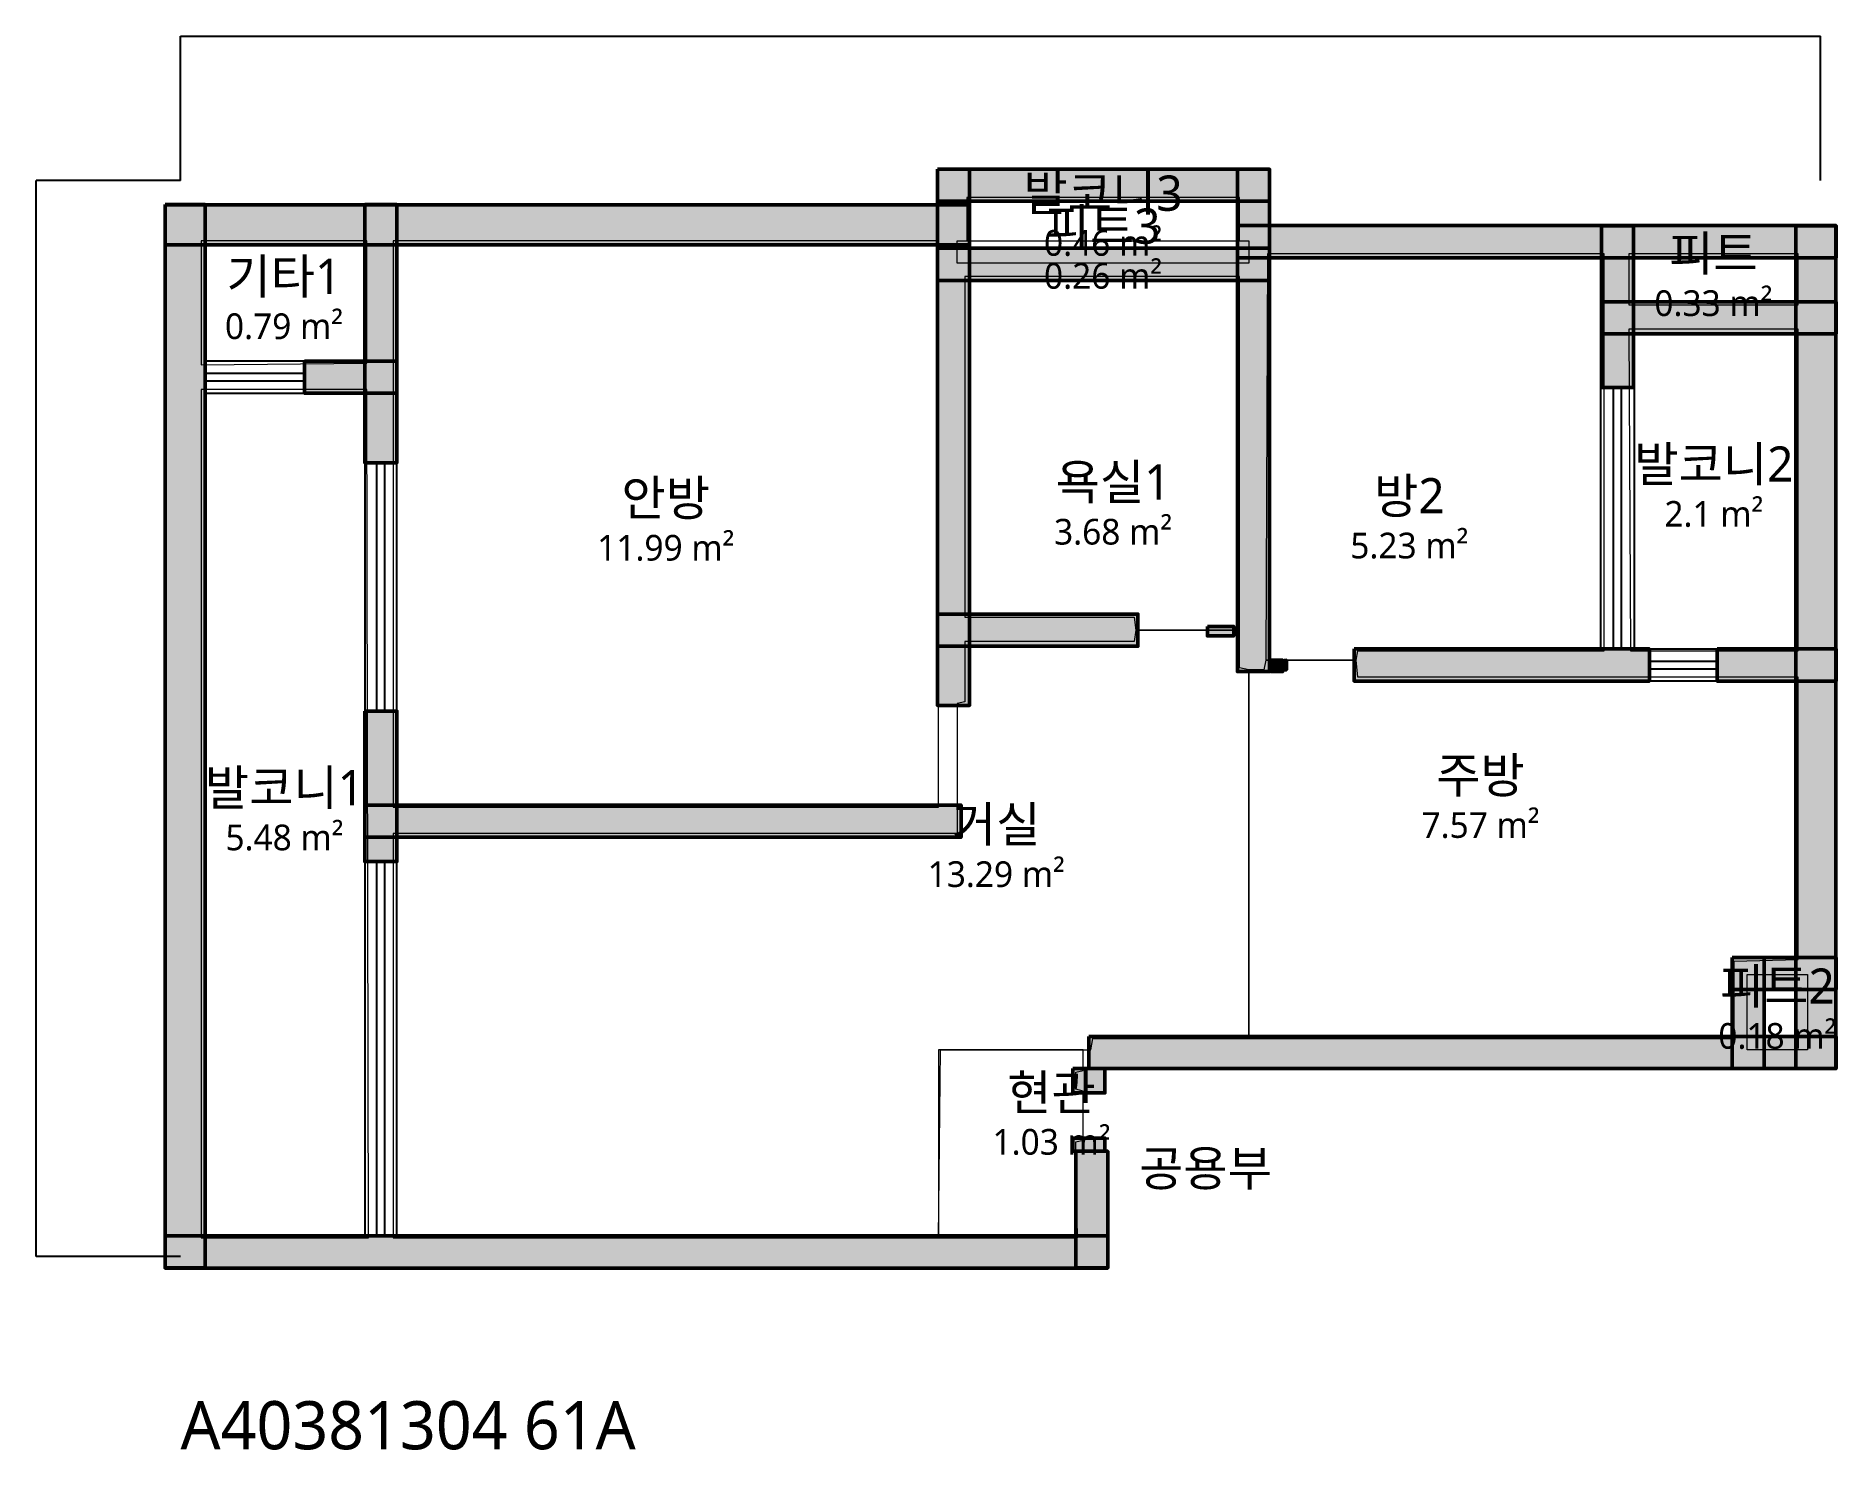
# Model space of a CAD drawing. Header units: millimetres. Extents: x -900 to 10314, y -1204 to 7603.
import ezdxf

# ---------------------------------------------------------------- set-up
doc = ezdxf.new("R2010")
doc.units = ezdxf.units.MM
for name, color, linetype, lineweight in [('A-ANNO-DIMS', 3, 'Continuous', 13), ('A-AREA', 9, 'Continuous', 13), ('A-AREA-IDEN', 7, 'Continuous', 18), ('A-AREA-PUBL', 9, 'Continuous', 13), ('A-GLAZ', 5, 'Continuous', 25), ('A-WALL-EXTR', 7, 'Continuous', 50), ('A-WALL-PATT', 8, 'Continuous', 9), ('A-WALL-STRC', 7, 'Continuous', 50)]:
    doc.layers.add(name, color=color, linetype=linetype, lineweight=lineweight)
doc.styles.add('OpenSansCondensed-Light', font='OpenSansCondensed-Light.ttf')
doc.styles.get("Standard").update_dxf_attribs({"font": 'malgun.ttf'})
doc.dimstyles.new('EZDXF', dxfattribs={"dimtxt": 0.25, "dimasz": 0.175, "dimexe": 0.375, "dimexo": 0.125, "dimgap": 0.1, "dimtad": 1, "dimlfac": 100, "dimzin": 12, "dimdsep": 46, "dimtxsty": 'OpenSansCondensed-Light', "dimblk": 'ARCHTICK', "dimcen": 2.5, "dimazin": 3, "dimtfac": 0.5, "dimtmove": 2, "dimatfit": 3})

# ---------------------------------------------------------------- blocks, each defined once
blk = doc.blocks.new('JJ-WIN-DOUBLE')
for p, q in [((0, 120), (1000, 120)), ((0, -120), (1000, -120))]:
    blk.add_line(p, q)
blk.add_lwpolyline([(0, -500), (1000, -500), (1000, 500), (0, 500)], close=True)
blk = doc.blocks.new('_ARCHTICK')
at = {"color": 0, "linetype": 'BYBLOCK', "const_width": 0.15}
blk.add_lwpolyline([(-0.5, -0.5), (0.5, 0.5)], dxfattribs=at)

msp = doc.modelspace()

# ---------------------------------------------------------------- hatches: boundary and pattern name
at = {"layer": 'A-WALL-PATT'}
h = msp.add_hatch(color=8, dxfattribs=at)
h.dxf.hatch_style = 1
h.paths.add_polyline_path([(4716.1, 6772.9), (4916.1, 6772.9), (4916.1, 3433.3), (4716.1, 3433.3)])
h = msp.add_hatch(color=8, dxfattribs=at)
h.dxf.hatch_style = 1
h.paths.add_polyline_path([(4716.5, 6773.3), (6784.7, 6773.3), (6784.7, 6573.3), (4716.5, 6573.3)])
h = msp.add_hatch(color=8, dxfattribs=at)
h.dxf.hatch_style = 1
h.paths.add_polyline_path([(6585.1, 6772.9), (6785.1, 6772.9), (6785.1, 3644.3), (6585.1, 3644.3)])
h = msp.add_hatch(color=8, dxfattribs=at)
h.dxf.hatch_style = 1
h.paths.add_polyline_path([(-96.1, 6552.3), (4915.7, 6552.3), (4915.7, 6302.3), (-96.1, 6302.3)])
h = msp.add_hatch(color=8, dxfattribs=at)
h.dxf.hatch_style = 1
h.paths.add_polyline_path([(-95.7, 6552.6), (154.3, 6552.6), (154.3, -70.3), (-95.7, -70.3)])
h = msp.add_hatch(color=8, dxfattribs=at)
h.dxf.hatch_style = 1
h.paths.add_polyline_path([(1148, 6552.6), (1348, 6552.6), (1348, 4945), (1148, 4945)])
h = msp.add_hatch(color=8, dxfattribs=at)
h.dxf.hatch_style = 1
h.paths.add_polyline_path([(6585.5, 6421.8), (10314.1, 6421.8), (10314.1, 6221.8), (6585.5, 6221.8)])
h = msp.add_hatch(color=8, dxfattribs=at)
h.dxf.hatch_style = 1
h.paths.add_polyline_path([(8852.5, 6421.4), (9052.5, 6421.4), (9052.5, 5413.7), (8852.5, 5413.7)])
h = msp.add_hatch(color=8, dxfattribs=at)
h.dxf.hatch_style = 1
h.paths.add_polyline_path([(10063.7, 6421.4), (10313.7, 6421.4), (10313.7, 1171.8), (10063.7, 1171.8)])
h = msp.add_hatch(color=8, dxfattribs=at)
h.dxf.hatch_style = 1
h.paths.add_polyline_path([(4716.5, 6281.2), (6784.7, 6281.2), (6784.7, 6081.2), (4716.5, 6081.2)])
h = msp.add_hatch(color=8, dxfattribs=at)
h.dxf.hatch_style = 1
h.paths.add_polyline_path([(8852.9, 5947.2), (10314.1, 5947.2), (10314.1, 5747.2), (8852.9, 5747.2)])
h = msp.add_hatch(color=8, dxfattribs=at)
h.dxf.hatch_style = 1
h.paths.add_polyline_path([(8852.5, 5747.6), (9052.5, 5747.6), (9052.5, 5413.7), (8852.5, 5413.7)])
h = msp.add_hatch(color=8, dxfattribs=at)
h.dxf.hatch_style = 1
h.paths.add_polyline_path([(773.4, 5578.1), (1347.6, 5578.1), (1347.6, 5378.1), (773.4, 5378.1)])
h = msp.add_hatch(color=8, dxfattribs=at)
h.dxf.hatch_style = 1
h.paths.add_polyline_path([(4716.5, 4002.1), (5964.4, 4002.1), (5964.4, 3802.1), (4716.5, 3802.1)])
h = msp.add_hatch(color=8, dxfattribs=at)
h.dxf.hatch_style = 1
h.paths.add_polyline_path([(6398, 3925.5), (6398, 3866.9), (6562, 3866.9), (6562, 3925.5)])
h = msp.add_hatch(color=8, dxfattribs=at)
h.dxf.hatch_style = 1
h.paths.add_polyline_path([(6796.4, 3714.6), (6866.7, 3714.6), (6866.7, 3644.3), (6796.4, 3644.3)])
h = msp.add_hatch(color=8, dxfattribs=at)
h.dxf.hatch_style = 1
h.paths.add_polyline_path([(6819.8, 3702.9), (6819.8, 3656), (6890.1, 3656), (6890.1, 3714.6)])
h = msp.add_hatch(color=8, dxfattribs=at)
h.dxf.hatch_style = 1
h.paths.add_polyline_path([(7312, 3785.3), (9151.7, 3785.3), (9151.7, 3585.3), (7312, 3585.3)])
h = msp.add_hatch(color=8, dxfattribs=at)
h.dxf.hatch_style = 1
h.paths.add_polyline_path([(9573.5, 3785.3), (10314.1, 3785.3), (10314.1, 3585.3), (9573.5, 3585.3)])
h = msp.add_hatch(color=8, dxfattribs=at)
h.dxf.hatch_style = 1
h.paths.add_polyline_path([(1148, 3398.2), (1348, 3398.2), (1348, 2460.8), (1148, 2460.8)])
h = msp.add_hatch(color=8, dxfattribs=at)
h.dxf.hatch_style = 1
h.paths.add_polyline_path([(1148.4, 2812.7), (4862.9, 2812.7), (4862.9, 2612.7), (1148.4, 2612.7)])
h = msp.add_hatch(color=8, dxfattribs=at)
h.dxf.hatch_style = 1
h.paths.add_polyline_path([(1148, 2613.1), (1348, 2613.1), (1348, 2460.8), (1148, 2460.8)])
h = msp.add_hatch(color=8, dxfattribs=at)
h.dxf.hatch_style = 1
h.paths.add_polyline_path([(9666.9, 1863.1), (9866.9, 1863.1), (9866.9, 1171.8), (9666.9, 1171.8)])
h = msp.add_hatch(color=8, dxfattribs=at)
h.dxf.hatch_style = 1
h.paths.add_polyline_path([(9667.3, 1863.5), (10314.1, 1863.5), (10314.1, 1663.5), (9667.3, 1663.5)])
h = msp.add_hatch(color=8, dxfattribs=at)
h.dxf.hatch_style = 1
h.paths.add_polyline_path([(5659.7, 1371.4), (10314.1, 1371.4), (10314.1, 1171.4), (5659.7, 1171.4)])
h = msp.add_hatch(color=8, dxfattribs=at)
h.dxf.hatch_style = 1
h.paths.add_polyline_path([(5559.7, 1171.8), (5759.7, 1171.8), (5759.7, 1019.5), (5559.7, 1019.5)])
h = msp.add_hatch(color=8, dxfattribs=at)
h.dxf.hatch_style = 1
h.paths.add_polyline_path([(5559.7, 738.2), (5759.7, 738.2), (5759.7, 656.2), (5559.7, 656.2)])
h = msp.add_hatch(color=8, dxfattribs=at)
h.dxf.hatch_style = 1
h.paths.add_polyline_path([(5577.3, 656.2), (5777.3, 656.2), (5777.3, -70.3), (5577.3, -70.3)])
h = msp.add_hatch(color=8, dxfattribs=at)
h.dxf.hatch_style = 1
h.paths.add_polyline_path([(-96.1, 129.3), (5776.9, 129.3), (5776.9, -70.7), (-96.1, -70.7)])

# ---------------------------------------------------------------- linework, layer by layer
at = {"layer": 'A-AREA'}
for points in [[(4898.1, 6597.2), (4898.1, 6327.7), (6597.2, 6327.7), (6597.2, 6597.2)], [(128.9, 6327.7), (128.9, 5554.3), (1160.1, 5566), (1160.1, 6327.7)], [(1324.1, 6327.7), (1324.1, 2800.6), (4722.3, 2800.6), (4722.3, 6327.7)], [(4839.5, 6187.1), (4839.5, 6327.7), (6655.8, 6327.7), (6655.8, 6187.1)], [(6772.9, 6245.6), (6761.2, 3714.6), (7323.7, 3714.6), (7335.4, 3773.2), (8870.4, 3773.2), (8870.4, 6245.6)], [(9022.8, 6245.6), (9022.8, 5929.3), (10077.4, 5929.3), (10077.4, 6245.6)], [(4886.4, 6105), (4886.4, 3984.1), (5941, 3984.1), (5952.7, 3902.1), (6597.2, 3902.1), (6597.2, 6105)], [(9022.8, 5776.9), (9034.5, 3773.2), (10077.4, 3773.2), (10077.4, 5776.9)], [(128.9, 5402), (128.9, 117.2), (1171.8, 117.2), (1160.1, 5402)], [(6597.2, 3902.1), (5952.7, 3902.1), (5941, 3831.8), (4886.4, 3831.8), (4886.4, 3456.8), (4839.5, 3445.1), (4839.5, 2636.5), (1324.1, 2636.5), (1324.1, 117.2), (4722.3, 117.2), (4734, 1289), (5671.5, 1289), (5683.2, 1359.3), (6655.8, 1359.3), (6655.8, 3656), (6597.2, 3667.7)], [(6655.8, 3656), (6655.8, 1359.3), (9679, 1359.3), (9679, 1839.7), (10077.4, 1851.4), (10077.4, 3609.1), (7335.4, 3609.1), (7323.7, 3714.6), (6761.2, 3714.6), (6749.5, 3656)], [(9761, 1289), (9761, 1757.7), (10136, 1757.7), (10136, 1289)], [(4722.3, 1289), (4722.3, 117.2), (5589.4, 117.2), (5577.7, 714.8), (5624.6, 726.5), (5624.6, 1031.2), (5577.7, 1042.9), (5577.7, 1148.4), (5624.6, 1160.1), (5624.6, 1289)]]:
    msp.add_lwpolyline(points, close=True, dxfattribs=at)
at = {"layer": 'A-WALL-EXTR'}
for points in [[(-96.1, 6552.3), (4915.7, 6552.3), (4915.7, 6302.3), (-96.1, 6302.3)], [(-95.7, 6552.6), (154.3, 6552.6), (154.3, -70.3), (-95.7, -70.3)], [(10063.7, 6421.4), (10313.7, 6421.4), (10313.7, 1171.8), (10063.7, 1171.8)], [(6398, 3925.5), (6398, 3866.9), (6562, 3866.9), (6562, 3925.5)], [(6796.4, 3714.6), (6866.7, 3714.6), (6866.7, 3644.3), (6796.4, 3644.3)], [(6819.8, 3702.9), (6819.8, 3656), (6890.1, 3656), (6890.1, 3714.6)]]:
    msp.add_lwpolyline(points, close=True, dxfattribs=at)
at = {"layer": 'A-WALL-STRC'}
for points in [[(4716.1, 6772.9), (4916.1, 6772.9), (4916.1, 3433.3), (4716.1, 3433.3)], [(4716.5, 6773.3), (6784.7, 6773.3), (6784.7, 6573.3), (4716.5, 6573.3)], [(6585.1, 6772.9), (6785.1, 6772.9), (6785.1, 3644.3), (6585.1, 3644.3)], [(1148, 6552.6), (1348, 6552.6), (1348, 4945), (1148, 4945)], [(6585.5, 6421.8), (10314.1, 6421.8), (10314.1, 6221.8), (6585.5, 6221.8)], [(8852.5, 6421.4), (9052.5, 6421.4), (9052.5, 5413.7), (8852.5, 5413.7)], [(4716.5, 6281.2), (6784.7, 6281.2), (6784.7, 6081.2), (4716.5, 6081.2)], [(8852.9, 5947.2), (10314.1, 5947.2), (10314.1, 5747.2), (8852.9, 5747.2)], [(8852.5, 5747.6), (9052.5, 5747.6), (9052.5, 5413.7), (8852.5, 5413.7)], [(773.4, 5578.1), (1347.6, 5578.1), (1347.6, 5378.1), (773.4, 5378.1)], [(4716.5, 4002.1), (5964.4, 4002.1), (5964.4, 3802.1), (4716.5, 3802.1)], [(7312, 3785.3), (9151.7, 3785.3), (9151.7, 3585.3), (7312, 3585.3)], [(9573.5, 3785.3), (10314.1, 3785.3), (10314.1, 3585.3), (9573.5, 3585.3)], [(1148, 3398.2), (1348, 3398.2), (1348, 2460.8), (1148, 2460.8)], [(1148.4, 2812.7), (4862.9, 2812.7), (4862.9, 2612.7), (1148.4, 2612.7)], [(1148, 2613.1), (1348, 2613.1), (1348, 2460.8), (1148, 2460.8)], [(9666.9, 1863.1), (9866.9, 1863.1), (9866.9, 1171.8), (9666.9, 1171.8)], [(9667.3, 1863.5), (10314.1, 1863.5), (10314.1, 1663.5), (9667.3, 1663.5)], [(5659.7, 1371.4), (10314.1, 1371.4), (10314.1, 1171.4), (5659.7, 1171.4)], [(5559.7, 1171.8), (5759.7, 1171.8), (5759.7, 1019.5), (5559.7, 1019.5)], [(5559.7, 738.2), (5759.7, 738.2), (5759.7, 656.2), (5559.7, 656.2)], [(5577.3, 656.2), (5777.3, 656.2), (5777.3, -70.3), (5577.3, -70.3)], [(-96.1, 129.3), (5776.9, 129.3), (5776.9, -70.7), (-96.1, -70.7)]]:
    msp.add_lwpolyline(points, close=True, dxfattribs=at)

# ---------------------------------------------------------------- block references
at = {"layer": 'A-GLAZ', "yscale": 0.1992042817129384}
for p, xscale in [((152.3, 5478.1), 0.6210999999999999), ((9151.7, 3685.3), 0.4217999999999993)]:
    msp.add_blockref('JJ-WIN-DOUBLE', p, dxfattribs=dict(at, xscale=xscale))
at = {"layer": 'A-GLAZ', "rotation": 90}
for p, xscale, yscale in [((8952.5, 3784.9), 1.6287999999999998, 0.2109221806372289), ((1248, 3398.2), 1.5468000000000002, 0.1992042817129384), ((1248, 128.9), 2.3319, 0.1992042817129384)]:
    msp.add_blockref('JJ-WIN-DOUBLE', p, dxfattribs=dict(at, xscale=xscale, yscale=yscale))

# ---------------------------------------------------------------- texts
at = {"layer": 'A-AREA-IDEN'}
for s, insert, char_height, attachment_point in [('발코니3', (5747.65, 6612.45), 220, 5), ('피트3', (5747.65, 6407.4), 220, 5), ('0.46 m²', (5747.65, 6312.45), 160, 5), ('피트', (9550.1, 6237.45), 220, 5), ('기타1', (644.5, 6093.925), 220, 5), ('0.26 m²', (5747.65, 6107.4), 160, 5), ('0.33 m²', (9550.1, 5937.45), 160, 5), ('0.79 m²', (644.5, 5793.925), 160, 5), ('발코니2', (9553.025, 4925.05), 220, 5), ('욕실1', (5810.15, 4813.73333), 220, 5), ('안방', (3023.2, 4714.15), 220, 5), ('방2', (7655.66667, 4727.8), 220, 5), ('2.1 m²', (9553.025, 4625.05), 160, 5), ('3.68 m²', (5810.15, 4513.73333), 160, 5), ('11.99 m²', (3023.2, 4414.15), 160, 5), ('5.23 m²', (7655.66667, 4427.8), 160, 5), ('발코니1', (647.425, 2909.6), 220, 5), ('주방', (8099.42, 2986.91), 220, 5), ('거실', (5081.91875, 2681.0875), 220, 5), ('5.48 m²', (647.425, 2609.6), 160, 5), ('7.57 m²', (8099.42, 2686.91), 160, 5), ('13.29 m²', (5081.91875, 2381.0875), 160, 5), ('피트2', (9948.5, 1673.35), 220, 5), ('0.18 m²', (9948.5, 1373.35), 160, 5), ('현관', (5426.55, 1013.63), 220, 5), ('1.03 m²', (5426.55, 713.63), 160, 5), ('A40381304 61A', (0, -900), 300, 1)]:
    msp.add_mtext(s, dxfattribs=dict(at, insert=insert, char_height=char_height, attachment_point=attachment_point))
at = {"layer": 'A-AREA-PUBL', "insert": (6386.3, 539), "char_height": 220, "attachment_point": 5}
msp.add_mtext('공용부', dxfattribs=at)

# ---------------------------------------------------------------- dimensions: what is measured, and where the dimension line sits
at = {"layer": 'A-ANNO-DIMS'}
msp.add_linear_dim(base=(0, 7602.638185), p1=(0, 6702.638185), p2=(10218.007862, 6702.638185), dimstyle='EZDXF', dxfattribs=at).render()
msp.add_linear_dim(base=(-900, 0), p1=(0, 0), p2=(0, 6702.63818), angle=90, dimstyle='EZDXF', dxfattribs=at).render()

doc.saveas('drawing.dxf')
